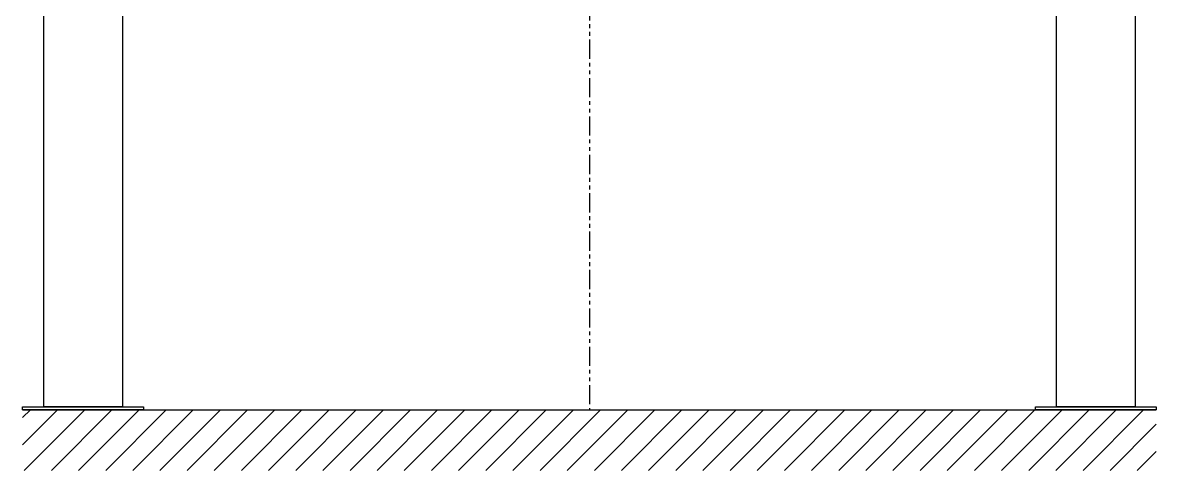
# Model space of a CAD drawing. Header units: millimetres. Extents: x 1600 to 11192, y 921 to 14160.
# Drawn here: x 10353.6 to 10728.6, y 1782 to 1930.1 of the extents above; entities that cross this region are included whole.
import ezdxf

# ---------------------------------------------------------------- set-up
doc = ezdxf.new("R2010")
doc.units = ezdxf.units.MM
doc.linetypes.add('PHANTOM', pattern=[12.7, 6.35, -1.27, 1.27, -1.27, 1.27, -1.27])
doc.layers.add('PK24E-HELPER', color=253, linetype='PHANTOM', true_color=0xa1a1a1)
doc.layers.add('PK24E-STRUCT-CONCRETE', color=7, linetype='Continuous')
doc.layers.add('PK24E-STRUCT-STEEL', color=254, linetype='Continuous')

# ---------------------------------------------------------------- blocks, each defined once
blk = doc.blocks.new('*U45')
at = {"layer": 'PK24E-STRUCT-CONCRETE'}
h = blk.add_hatch(dxfattribs=at)
h.set_pattern_fill('ANSI31', color=256, scale=2)
h.set_pattern_definition([(45, (-15040.825, -23451.3454), (-4.490128, 4.490128), [])])
h.paths.add_polyline_path([(-187.5, -459.5), (187.5, -459.5), (187.5, -479.5), (-187.5, -479.5)])
at = {"layer": 'PK24E-HELPER'}
blk.add_line((-0.01, 1758.5), (0, -459.5), dxfattribs=at)
at = {"layer": 'PK24E-STRUCT-CONCRETE'}
blk.add_line((-187.5, -459.5), (187.5, -459.5), dxfattribs=at)
at = {"layer": 'PK24E-STRUCT-STEEL'}
for points in [[(-180.51, 1801.55), (-154.51, 1801.55), (-154.5, -458.5), (-180.5, -458.5)], [(154.49, 1801.55), (180.49, 1801.55), (180.5, -458.5), (154.5, -458.5)], [(-187.5, -458.5), (-147.5, -458.5), (-147.5, -459.5), (-187.5, -459.5)], [(147.5, -458.5), (187.5, -458.5), (187.5, -459.5), (147.5, -459.5)]]:
    blk.add_lwpolyline(points, close=True, dxfattribs=at)

msp = doc.modelspace()

# ---------------------------------------------------------------- block references
msp.add_blockref('*U45', (10541.11, 2261.47, -42.72))

doc.saveas('drawing.dxf')
